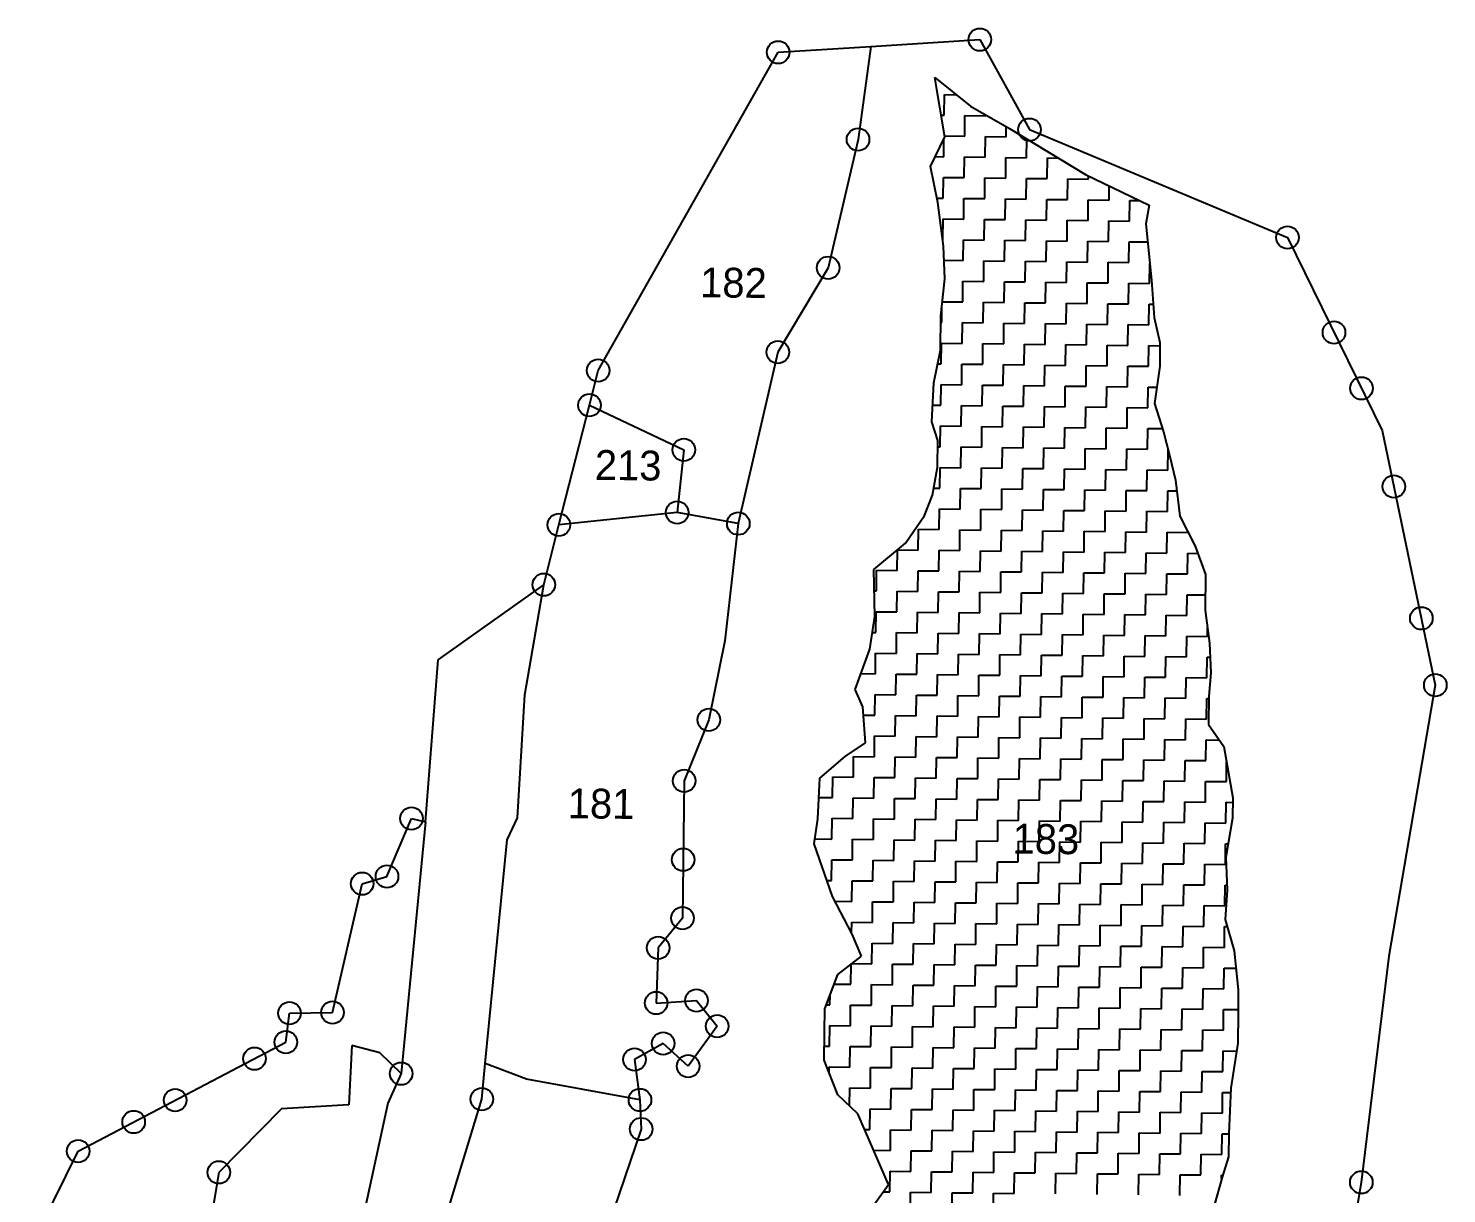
# Model space of a CAD drawing. Header units: metres. Extents: x 288131 to 289837, y 2081162 to 2084367.
# Drawn here: x 288830.1 to 289263.8, y 2084010.8 to 2084367.3 of the extents above; entities that cross this region are included whole.
import ezdxf
from ezdxf.enums import TextEntityAlignment as Align

# ---------------------------------------------------------------- set-up
doc = ezdxf.new("R2010")
doc.units = ezdxf.units.M
doc.header["$LTSCALE"] = 10
doc.header["$MEASUREMENT"] = 0
for name, color, linetype in [('OFF', 1, 'Continuous'), ('POLY_HATCH', 12, 'Continuous'), ('POLY_PARCEL', 6, 'Continuous'), ('POLY_WATER', 4, 'Continuous'), ('TEXT_PARCEL', 7, 'Continuous'), ('V_BOUND_LINE', 7, 'Continuous')]:
    doc.layers.add(name, color=color, linetype=linetype)
doc.styles.add('TEXT_MAP', font='')
doc.styles.get('TEXT_MAP').set_extended_font_data('Kruti Dev 050')

msp = doc.modelspace()

# ---------------------------------------------------------------- linework, layer by layer
for centre in [(289121.11, 2084363.81), (289059.42, 2084359.93), (289136.27, 2084336.28), (289083.84, 2084333.23), (289215.13, 2084303.27), (289074.68, 2084294.04), (289229.38, 2084274.24), (289059.28, 2084268.18), (289004.38, 2084262.59), (289237.76, 2084257.16), (289001.69, 2084252.02), (289030.57, 2084238.36), (289247.68, 2084227.09), (289028.51, 2084219.19), (288992.38, 2084215.38), (289047.22, 2084215.77), (288987.73, 2084197.09), (289256.09, 2084186.81), (289260.36, 2084166.36), (289038.21, 2084155.76), (289030.67, 2084137.11), (288947.27, 2084125.55), (289030.38, 2084112.97), (288939.8, 2084107.84), (288932.19, 2084105.63), (289030.17, 2084095.08), (289022.74, 2084086.03), (289022.08, 2084069.13), (289034.44, 2084069.89), (288909.96, 2084066.03), (288923.15, 2084066.2), (289040.75, 2084062.05), (288908.86, 2084057.15), (289024.22, 2084056.76), (288899.26, 2084052.11), (289015.47, 2084051.84), (289031.91, 2084049.81), (288944.12, 2084047.53), (288875.04, 2084039.4), (288968.8, 2084039.75), (289017.15, 2084039.48), (288862.35, 2084032.75), (289017.5, 2084030.58), (288845.35, 2084023.83), (288888.39, 2084017.33), (289237.73, 2084014.28)]:
    msp.add_circle(centre, 3.45)
at = {"layer": 'OFF'}
msp.add_line((288955.47, 2084174.08), (288987.73, 2084197.09), dxfattribs=at)
at = {"layer": 'POLY_HATCH'}
for p, q in [((289107.34, 2084352.22), (289118.23, 2084343.49)), ((289110.37, 2084334.08), (289107.34, 2084352.22)), ((289118.23, 2084343.49), (289130.1, 2084336.66)), ((289130.1, 2084336.66), (289153.35, 2084322.52)), ((289105.96, 2084325.05), (289110.37, 2084334.08)), ((289108.22, 2084314.04), (289105.96, 2084325.05)), ((289153.35, 2084322.52), (289172.84, 2084313.21)), ((289109.97, 2084300.64), (289108.22, 2084314.04)), ((289172.84, 2084313.21), (289171.82, 2084307.49)), ((289171.82, 2084307.49), (289173.52, 2084290.27)), ((289110.33, 2084290.6), (289109.97, 2084300.64)), ((289109.2, 2084279.37), (289110.33, 2084290.6)), ((289173.52, 2084290.27), (289174.34, 2084278.79)), ((289109.08, 2084268.86), (289109.2, 2084279.37)), ((289174.34, 2084278.79), (289176.16, 2084271.12)), ((289176.16, 2084271.12), (289176.08, 2084263.96)), ((289107.04, 2084258.85), (289109.08, 2084268.86)), ((289176.08, 2084263.96), (289174.51, 2084252.51)), ((289106.42, 2084246.91), (289107.04, 2084258.85)), ((289174.51, 2084252.51), (289177.27, 2084243.88)), ((289108.26, 2084241.15), (289106.42, 2084246.91)), ((289108.17, 2084233.03), (289108.26, 2084241.15)), ((289177.27, 2084243.88), (289179.1, 2084236.69)), ((289179.1, 2084236.69), (289180.92, 2084229.02)), ((289106.63, 2084224.45), (289108.17, 2084233.03)), ((289180.92, 2084229.02), (289182.22, 2084218.02)), ((289104.17, 2084218.27), (289106.63, 2084224.45)), ((289098.33, 2084209.74), (289104.17, 2084218.27)), ((289182.22, 2084218.02), (289186.89, 2084208.88)), ((289088.67, 2084201.73), (289098.33, 2084209.74)), ((289186.89, 2084208.88), (289190.13, 2084200.24)), ((289088.97, 2084187.39), (289088.67, 2084201.73)), ((289190.13, 2084200.24), (289190, 2084189.26)), ((289190, 2084189.26), (289191.31, 2084179.21)), ((289087.42, 2084177.38), (289088.97, 2084187.39)), ((289191.31, 2084179.21), (289191.68, 2084170.12)), ((289082.97, 2084165.01), (289087.42, 2084177.38)), ((289191.68, 2084170.12), (289191.12, 2084162.96)), ((289085.3, 2084159.73), (289082.97, 2084165.01)), ((289191.12, 2084162.96), (289191.02, 2084154.37)), ((289086.12, 2084148.73), (289085.3, 2084159.73)), ((289191.02, 2084154.37), (289195.72, 2084147.62)), ((289079.85, 2084144.5), (289086.12, 2084148.73)), ((289072.13, 2084137.91), (289079.85, 2084144.5)), ((289195.72, 2084147.62), (289198.44, 2084131.92)), ((289071.5, 2084125.49), (289072.13, 2084137.91)), ((289198.44, 2084131.92), (289198.36, 2084125.71)), ((289070.45, 2084117.86), (289071.5, 2084125.49)), ((289198.36, 2084125.71), (289196.31, 2084113.79)), ((289075.99, 2084101.75), (289070.45, 2084117.86)), ((289196.31, 2084113.79), (289196.66, 2084103.75)), ((289082.07, 2084090.21), (289075.99, 2084101.75)), ((289196.66, 2084103.75), (289196.08, 2084094.68)), ((289196.08, 2084094.68), (289198.83, 2084085.09)), ((289084.85, 2084083.49), (289082.07, 2084090.21)), ((289198.83, 2084085.09), (289200.12, 2084073.13)), ((289077.62, 2084077.85), (289084.85, 2084083.49)), ((289073.66, 2084067.38), (289077.62, 2084077.85)), ((289200.12, 2084073.13), (289200.04, 2084065.97)), ((289073.58, 2084060.22), (289073.66, 2084067.38)), ((289200.04, 2084065.97), (289199.93, 2084056.89)), ((289073.48, 2084051.62), (289073.58, 2084060.22)), ((289199.93, 2084056.89), (289197.85, 2084043.06)), ((289077.65, 2084041.05), (289073.48, 2084051.62)), ((289083.8, 2084035.25), (289077.65, 2084041.05)), ((289197.85, 2084043.06), (289197.2, 2084029.21)), ((289093.1, 2084013.64), (289083.8, 2084035.25)), ((289197.2, 2084029.21), (289197.12, 2084022.05)), ((289197.12, 2084022.05), (289195.13, 2084015.86)), ((289195.13, 2084015.86), (289192.13, 2084004.91)), ((289088.72, 2084007.48), (289093.1, 2084013.64))]:
    msp.add_line(p, q, dxfattribs=at)
at = {"layer": 'POLY_HATCH', "linetype": 'Continuous'}
for p, q in [((289110.2, 2084340.67), (289110.27, 2084347.01)), ((289110.27, 2084347.01), (289113.89, 2084346.97)), ((289109.27, 2084340.69), (289110.2, 2084340.67)), ((289116.46, 2084334.26), (289116.53, 2084340.6)), ((289116.53, 2084340.6), (289122.87, 2084340.52)), ((289122.87, 2084340.52), (289122.87, 2084340.82)), ((289129.13, 2084334.11), (289129.17, 2084337.19)), ((289110.04, 2084328), (289110.11, 2084333.54)), ((289110.33, 2084334.34), (289116.46, 2084334.26)), ((289122.72, 2084327.85), (289122.79, 2084334.19)), ((289122.79, 2084334.19), (289129.13, 2084334.11)), ((289135.39, 2084327.7), (289135.46, 2084333.4)), ((289107.42, 2084328.03), (289110.04, 2084328)), ((289116.3, 2084321.59), (289116.38, 2084327.93)), ((289116.38, 2084327.93), (289122.72, 2084327.85)), ((289128.98, 2084321.44), (289129.05, 2084327.77)), ((289129.05, 2084327.77), (289135.39, 2084327.7)), ((289141.65, 2084321.29), (289141.72, 2084327.62)), ((289141.72, 2084327.62), (289145.03, 2084327.58)), ((289109.89, 2084315.33), (289109.97, 2084321.67)), ((289109.97, 2084321.67), (289116.3, 2084321.59)), ((289122.56, 2084315.18), (289122.64, 2084321.51)), ((289122.64, 2084321.51), (289128.98, 2084321.44)), ((289135.24, 2084315.03), (289135.31, 2084321.36)), ((289135.31, 2084321.36), (289141.65, 2084321.29)), ((289147.91, 2084314.87), (289147.98, 2084321.21)), ((289147.98, 2084321.21), (289154.32, 2084321.13)), ((289154.32, 2084321.13), (289154.33, 2084322.06)), ((289160.58, 2084314.72), (289160.63, 2084319.04)), ((289107.95, 2084315.35), (289109.89, 2084315.33)), ((289116.15, 2084308.92), (289116.23, 2084315.25)), ((289116.23, 2084315.25), (289122.56, 2084315.18)), ((289128.82, 2084308.77), (289128.9, 2084315.1)), ((289128.9, 2084315.1), (289135.24, 2084315.03)), ((289141.5, 2084308.61), (289141.57, 2084314.95)), ((289141.57, 2084314.95), (289147.91, 2084314.87)), ((289154.17, 2084308.46), (289154.24, 2084314.8)), ((289154.24, 2084314.8), (289160.58, 2084314.72)), ((289166.84, 2084308.31), (289166.92, 2084314.64)), ((289166.92, 2084314.64), (289169.92, 2084314.61)), ((289109.74, 2084302.66), (289109.82, 2084308.99)), ((289109.82, 2084308.99), (289116.15, 2084308.92)), ((289122.41, 2084302.5), (289122.49, 2084308.84)), ((289122.49, 2084308.84), (289128.82, 2084308.77)), ((289135.08, 2084302.35), (289135.16, 2084308.69)), ((289135.16, 2084308.69), (289141.5, 2084308.61)), ((289147.76, 2084302.2), (289147.83, 2084308.54)), ((289147.83, 2084308.54), (289154.17, 2084308.46)), ((289160.43, 2084302.05), (289160.51, 2084308.38)), ((289160.51, 2084308.38), (289166.84, 2084308.31)), ((289109.71, 2084302.66), (289109.74, 2084302.66)), ((289116, 2084296.24), (289116.08, 2084302.58)), ((289116.08, 2084302.58), (289122.41, 2084302.5)), ((289128.67, 2084296.09), (289128.75, 2084302.43)), ((289128.75, 2084302.43), (289135.08, 2084302.35)), ((289141.34, 2084295.94), (289141.42, 2084302.28)), ((289141.42, 2084302.28), (289147.76, 2084302.2)), ((289154.02, 2084295.79), (289154.09, 2084302.12)), ((289154.09, 2084302.12), (289160.43, 2084302.05)), ((289166.69, 2084295.64), (289166.77, 2084301.97)), ((289166.77, 2084301.97), (289172.37, 2084301.91)), ((289110.13, 2084296.32), (289116, 2084296.24)), ((289122.26, 2084289.83), (289122.34, 2084296.17)), ((289122.34, 2084296.17), (289128.67, 2084296.09)), ((289134.93, 2084289.68), (289135.01, 2084296.02)), ((289135.01, 2084296.02), (289141.34, 2084295.94)), ((289147.6, 2084289.53), (289147.68, 2084295.86)), ((289147.68, 2084295.86), (289154.02, 2084295.79)), ((289160.28, 2084289.38), (289160.35, 2084295.71)), ((289160.35, 2084295.71), (289166.69, 2084295.64)), ((289172.95, 2084289.22), (289173.02, 2084295.34)), ((289115.85, 2084283.57), (289115.92, 2084289.91)), ((289115.92, 2084289.91), (289122.26, 2084289.83)), ((289128.52, 2084283.42), (289128.6, 2084289.76)), ((289128.6, 2084289.76), (289134.93, 2084289.68)), ((289141.19, 2084283.27), (289141.27, 2084289.6)), ((289141.27, 2084289.6), (289147.6, 2084289.53)), ((289153.86, 2084283.12), (289153.94, 2084289.45)), ((289153.94, 2084289.45), (289160.28, 2084289.38)), ((289166.54, 2084282.96), (289166.61, 2084289.3)), ((289166.61, 2084289.3), (289172.95, 2084289.22)), ((289109.63, 2084283.65), (289115.85, 2084283.57)), ((289122.11, 2084277.16), (289122.18, 2084283.5)), ((289122.18, 2084283.5), (289128.52, 2084283.42)), ((289134.78, 2084277.01), (289134.86, 2084283.34)), ((289134.86, 2084283.34), (289141.19, 2084283.27)), ((289147.45, 2084276.86), (289147.53, 2084283.19)), ((289147.53, 2084283.19), (289153.86, 2084283.12)), ((289109.44, 2084277.31), (289109.5, 2084282.29)), ((289160.12, 2084276.7), (289160.2, 2084283.04)), ((289160.2, 2084283.04), (289166.54, 2084282.96)), ((289172.8, 2084276.55), (289172.87, 2084282.89)), ((289172.87, 2084282.89), (289174.05, 2084282.87)), ((289109.18, 2084277.32), (289109.44, 2084277.31)), ((289115.7, 2084270.9), (289115.77, 2084277.24)), ((289115.77, 2084277.24), (289122.11, 2084277.16)), ((289128.37, 2084270.75), (289128.44, 2084277.08)), ((289128.44, 2084277.08), (289134.78, 2084277.01)), ((289141.04, 2084270.6), (289141.12, 2084276.93)), ((289141.12, 2084276.93), (289147.45, 2084276.86)), ((289153.71, 2084270.44), (289153.79, 2084276.78)), ((289153.79, 2084276.78), (289160.12, 2084276.7)), ((289166.38, 2084270.29), (289166.46, 2084276.63)), ((289166.46, 2084276.63), (289172.8, 2084276.55)), ((289109.28, 2084264.64), (289109.36, 2084270.98)), ((289109.36, 2084270.98), (289115.7, 2084270.9)), ((289121.96, 2084264.49), (289122.03, 2084270.82)), ((289122.03, 2084270.82), (289128.37, 2084270.75)), ((289134.63, 2084264.34), (289134.7, 2084270.67)), ((289134.7, 2084270.67), (289141.04, 2084270.6)), ((289147.3, 2084264.18), (289147.38, 2084270.52)), ((289147.38, 2084270.52), (289153.71, 2084270.44)), ((289159.97, 2084264.03), (289160.05, 2084270.37)), ((289160.05, 2084270.37), (289166.38, 2084270.29)), ((289172.64, 2084263.88), (289172.72, 2084270.22)), ((289172.72, 2084270.22), (289176.15, 2084270.17)), ((289108.22, 2084264.65), (289109.28, 2084264.64)), ((289115.54, 2084258.23), (289115.62, 2084264.56)), ((289115.62, 2084264.56), (289121.96, 2084264.49)), ((289128.22, 2084258.08), (289128.29, 2084264.41)), ((289128.29, 2084264.41), (289134.63, 2084264.34)), ((289140.89, 2084257.92), (289140.96, 2084264.26)), ((289140.96, 2084264.26), (289147.3, 2084264.18)), ((289153.56, 2084257.77), (289153.64, 2084264.11)), ((289153.64, 2084264.11), (289159.97, 2084264.03)), ((289166.23, 2084257.62), (289166.31, 2084263.96)), ((289166.31, 2084263.96), (289172.64, 2084263.88)), ((289109.13, 2084251.97), (289109.21, 2084258.3)), ((289109.21, 2084258.3), (289115.54, 2084258.23)), ((289121.8, 2084251.82), (289121.88, 2084258.15)), ((289121.88, 2084258.15), (289128.22, 2084258.08)), ((289134.48, 2084251.66), (289134.55, 2084258)), ((289134.55, 2084258), (289140.89, 2084257.92)), ((289147.15, 2084251.51), (289147.22, 2084257.85)), ((289147.22, 2084257.85), (289153.56, 2084257.77)), ((289159.82, 2084251.36), (289159.9, 2084257.7)), ((289159.9, 2084257.7), (289166.23, 2084257.62)), ((289172.49, 2084251.21), (289172.57, 2084257.54)), ((289172.57, 2084257.54), (289175.19, 2084257.51)), ((289106.69, 2084252), (289109.13, 2084251.97)), ((289115.39, 2084245.56), (289115.47, 2084251.89)), ((289115.47, 2084251.89), (289121.8, 2084251.82)), ((289128.06, 2084245.4), (289128.14, 2084251.74)), ((289128.14, 2084251.74), (289134.48, 2084251.66)), ((289140.74, 2084245.25), (289140.81, 2084251.59)), ((289140.81, 2084251.59), (289147.15, 2084251.51)), ((289153.41, 2084245.1), (289153.48, 2084251.44)), ((289153.48, 2084251.44), (289159.82, 2084251.36)), ((289166.08, 2084244.95), (289166.16, 2084251.28)), ((289166.16, 2084251.28), (289172.49, 2084251.21)), ((289108.98, 2084239.3), (289109.06, 2084245.63)), ((289109.06, 2084245.63), (289115.39, 2084245.56)), ((289121.65, 2084239.14), (289121.73, 2084245.48)), ((289121.73, 2084245.48), (289128.06, 2084245.4)), ((289134.32, 2084238.99), (289134.4, 2084245.33)), ((289134.4, 2084245.33), (289140.74, 2084245.25)), ((289147, 2084238.84), (289147.07, 2084245.18)), ((289147.07, 2084245.18), (289153.41, 2084245.1)), ((289159.67, 2084238.69), (289159.74, 2084245.02)), ((289159.74, 2084245.02), (289166.08, 2084244.95)), ((289172.34, 2084238.54), (289172.42, 2084244.87)), ((289172.42, 2084244.87), (289176.97, 2084244.82)), ((289108.24, 2084239.3), (289108.98, 2084239.3)), ((289115.24, 2084232.88), (289115.32, 2084239.22)), ((289115.32, 2084239.22), (289121.65, 2084239.14)), ((289127.91, 2084232.73), (289127.99, 2084239.07)), ((289127.99, 2084239.07), (289134.32, 2084238.99)), ((289140.58, 2084232.58), (289140.66, 2084238.92)), ((289140.66, 2084238.92), (289147, 2084238.84)), ((289153.26, 2084232.43), (289153.33, 2084238.76)), ((289153.33, 2084238.76), (289159.67, 2084238.69)), ((289165.93, 2084232.27), (289166, 2084238.61)), ((289166, 2084238.61), (289172.34, 2084238.54)), ((289178.6, 2084232.12), (289178.68, 2084238.35)), ((289108.83, 2084226.62), (289108.9, 2084232.96)), ((289108.9, 2084232.96), (289115.24, 2084232.88)), ((289121.5, 2084226.47), (289121.58, 2084232.81)), ((289121.58, 2084232.81), (289127.91, 2084232.73)), ((289134.17, 2084226.32), (289134.25, 2084232.66)), ((289134.25, 2084232.66), (289140.58, 2084232.58)), ((289146.84, 2084226.17), (289146.92, 2084232.5)), ((289146.92, 2084232.5), (289153.26, 2084232.43)), ((289159.52, 2084226.01), (289159.59, 2084232.35)), ((289159.59, 2084232.35), (289165.93, 2084232.27)), ((289172.19, 2084225.86), (289172.26, 2084232.2)), ((289172.26, 2084232.2), (289178.6, 2084232.12)), ((289107.02, 2084226.64), (289108.83, 2084226.62)), ((289115.09, 2084220.21), (289115.16, 2084226.55)), ((289115.16, 2084226.55), (289121.5, 2084226.47)), ((289127.76, 2084220.06), (289127.84, 2084226.4)), ((289127.84, 2084226.4), (289134.17, 2084226.32)), ((289140.43, 2084219.91), (289140.51, 2084226.24)), ((289140.51, 2084226.24), (289146.84, 2084226.17)), ((289153.1, 2084219.75), (289153.18, 2084226.09)), ((289153.18, 2084226.09), (289159.52, 2084226.01)), ((289165.78, 2084219.6), (289165.85, 2084225.94)), ((289165.85, 2084225.94), (289172.19, 2084225.86)), ((289178.45, 2084219.45), (289178.52, 2084225.79)), ((289178.52, 2084225.79), (289181.3, 2084225.75)), ((289108.68, 2084213.95), (289108.75, 2084220.29)), ((289108.75, 2084220.29), (289115.09, 2084220.21)), ((289121.35, 2084213.8), (289121.42, 2084220.14)), ((289121.42, 2084220.14), (289127.76, 2084220.06)), ((289134.02, 2084213.65), (289134.1, 2084219.98)), ((289134.1, 2084219.98), (289140.43, 2084219.91)), ((289146.69, 2084213.49), (289146.77, 2084219.83)), ((289146.77, 2084219.83), (289153.1, 2084219.75)), ((289159.36, 2084213.34), (289159.44, 2084219.68)), ((289159.44, 2084219.68), (289165.78, 2084219.6)), ((289172.04, 2084213.19), (289172.11, 2084219.53)), ((289172.11, 2084219.53), (289178.45, 2084219.45)), ((289102.26, 2084207.69), (289102.34, 2084214.03)), ((289102.34, 2084214.03), (289108.68, 2084213.95)), ((289114.94, 2084207.54), (289115.01, 2084213.87)), ((289115.01, 2084213.87), (289121.35, 2084213.8)), ((289127.61, 2084207.39), (289127.68, 2084213.72)), ((289127.68, 2084213.72), (289134.02, 2084213.65)), ((289140.28, 2084207.23), (289140.36, 2084213.57)), ((289140.36, 2084213.57), (289146.69, 2084213.49)), ((289152.95, 2084207.08), (289153.03, 2084213.42)), ((289153.03, 2084213.42), (289159.36, 2084213.34)), ((289165.62, 2084206.93), (289165.7, 2084213.27)), ((289165.7, 2084213.27), (289172.04, 2084213.19)), ((289178.3, 2084206.78), (289178.37, 2084213.11)), ((289178.37, 2084213.11), (289184.71, 2084213.04)), ((289184.71, 2084213.04), (289184.71, 2084213.15)), ((289095.85, 2084201.43), (289095.93, 2084207.75)), ((289095.95, 2084207.77), (289102.26, 2084207.69)), ((289108.52, 2084201.28), (289108.6, 2084207.61)), ((289108.6, 2084207.61), (289114.94, 2084207.54)), ((289121.2, 2084201.13), (289121.27, 2084207.46)), ((289121.27, 2084207.46), (289127.61, 2084207.39)), ((289133.87, 2084200.97), (289133.94, 2084207.31)), ((289133.94, 2084207.31), (289140.28, 2084207.23)), ((289146.54, 2084200.82), (289146.62, 2084207.16)), ((289146.62, 2084207.16), (289152.95, 2084207.08)), ((289159.21, 2084200.67), (289159.29, 2084207.01)), ((289159.29, 2084207.01), (289165.62, 2084206.93)), ((289171.88, 2084200.52), (289171.96, 2084206.85)), ((289171.96, 2084206.85), (289178.3, 2084206.78)), ((289184.56, 2084200.37), (289184.63, 2084206.7)), ((289184.63, 2084206.7), (289187.72, 2084206.67)), ((289089.44, 2084195.17), (289089.51, 2084201.51)), ((289089.51, 2084201.51), (289095.85, 2084201.43)), ((289102.11, 2084195.02), (289102.19, 2084201.35)), ((289102.19, 2084201.35), (289108.52, 2084201.28)), ((289114.78, 2084194.87), (289114.86, 2084201.2)), ((289114.86, 2084201.2), (289121.2, 2084201.13)), ((289127.46, 2084194.71), (289127.53, 2084201.05)), ((289127.53, 2084201.05), (289133.87, 2084200.97)), ((289140.13, 2084194.56), (289140.2, 2084200.9)), ((289140.2, 2084200.9), (289146.54, 2084200.82)), ((289152.8, 2084194.41), (289152.88, 2084200.75)), ((289152.88, 2084200.75), (289159.21, 2084200.67)), ((289165.47, 2084194.26), (289165.55, 2084200.59)), ((289165.55, 2084200.59), (289171.88, 2084200.52)), ((289178.14, 2084194.11), (289178.22, 2084200.44)), ((289178.22, 2084200.44), (289184.56, 2084200.37)), ((289088.81, 2084195.18), (289089.44, 2084195.17)), ((289095.7, 2084188.76), (289095.77, 2084195.09)), ((289095.77, 2084195.09), (289102.11, 2084195.02)), ((289108.37, 2084188.61), (289108.45, 2084194.94)), ((289108.45, 2084194.94), (289114.78, 2084194.87)), ((289121.04, 2084188.45), (289121.12, 2084194.79)), ((289121.12, 2084194.79), (289127.46, 2084194.71)), ((289133.72, 2084188.3), (289133.79, 2084194.64)), ((289133.79, 2084194.64), (289140.13, 2084194.56)), ((289146.39, 2084188.15), (289146.46, 2084194.49)), ((289146.46, 2084194.49), (289152.8, 2084194.41)), ((289159.06, 2084188), (289159.14, 2084194.33)), ((289159.14, 2084194.33), (289165.47, 2084194.26)), ((289171.73, 2084187.85), (289171.81, 2084194.18)), ((289171.81, 2084194.18), (289178.14, 2084194.11)), ((289184.4, 2084187.69), (289184.48, 2084194.03)), ((289184.48, 2084194.03), (289190.06, 2084193.96)), ((289089.29, 2084182.5), (289089.36, 2084188.83)), ((289089.36, 2084188.83), (289095.7, 2084188.76)), ((289101.96, 2084182.35), (289102.03, 2084188.68)), ((289102.03, 2084188.68), (289108.37, 2084188.61)), ((289114.63, 2084182.19), (289114.71, 2084188.53)), ((289114.71, 2084188.53), (289121.04, 2084188.45)), ((289127.3, 2084182.04), (289127.38, 2084188.38)), ((289127.38, 2084188.38), (289133.72, 2084188.3)), ((289139.98, 2084181.89), (289140.05, 2084188.23)), ((289140.05, 2084188.23), (289146.39, 2084188.15)), ((289152.65, 2084181.74), (289152.72, 2084188.07)), ((289152.72, 2084188.07), (289159.06, 2084188)), ((289165.32, 2084181.59), (289165.4, 2084187.92)), ((289165.4, 2084187.92), (289171.73, 2084187.85)), ((289177.99, 2084181.43), (289178.07, 2084187.77)), ((289178.07, 2084187.77), (289184.4, 2084187.69)), ((289190.66, 2084181.28), (289190.7, 2084183.93)), ((289088.22, 2084182.51), (289089.29, 2084182.5)), ((289095.55, 2084176.09), (289095.62, 2084182.42)), ((289095.62, 2084182.42), (289101.96, 2084182.35)), ((289108.22, 2084175.93), (289108.29, 2084182.27)), ((289108.29, 2084182.27), (289114.63, 2084182.19)), ((289120.89, 2084175.78), (289120.97, 2084182.12)), ((289120.97, 2084182.12), (289127.3, 2084182.04)), ((289133.56, 2084175.63), (289133.64, 2084181.97)), ((289133.64, 2084181.97), (289139.98, 2084181.89)), ((289146.24, 2084175.48), (289146.31, 2084181.81)), ((289146.31, 2084181.81), (289152.65, 2084181.74)), ((289158.91, 2084175.33), (289158.98, 2084181.66)), ((289158.98, 2084181.66), (289165.32, 2084181.59)), ((289171.58, 2084175.17), (289171.66, 2084181.51)), ((289171.66, 2084181.51), (289177.99, 2084181.43)), ((289184.25, 2084175.02), (289184.33, 2084181.36)), ((289184.33, 2084181.36), (289190.66, 2084181.28)), ((289089.13, 2084169.83), (289089.21, 2084176.16)), ((289089.21, 2084176.16), (289095.55, 2084176.09)), ((289101.81, 2084169.67), (289101.88, 2084176.01)), ((289101.88, 2084176.01), (289108.22, 2084175.93)), ((289114.48, 2084169.52), (289114.55, 2084175.86)), ((289114.55, 2084175.86), (289120.89, 2084175.78)), ((289127.15, 2084169.37), (289127.23, 2084175.71)), ((289127.23, 2084175.71), (289133.56, 2084175.63)), ((289139.82, 2084169.22), (289139.9, 2084175.55)), ((289139.9, 2084175.55), (289146.24, 2084175.48)), ((289152.5, 2084169.07), (289152.57, 2084175.4)), ((289152.57, 2084175.4), (289158.91, 2084175.33)), ((289165.17, 2084168.91), (289165.24, 2084175.25)), ((289165.24, 2084175.25), (289171.58, 2084175.17)), ((289177.84, 2084168.76), (289177.92, 2084175.1)), ((289177.92, 2084175.1), (289184.25, 2084175.02)), ((289190.51, 2084168.61), (289190.59, 2084174.95)), ((289190.59, 2084174.95), (289191.49, 2084174.93)), ((289084.72, 2084169.88), (289089.13, 2084169.83)), ((289095.39, 2084163.41), (289095.47, 2084169.75)), ((289095.47, 2084169.75), (289101.81, 2084169.67)), ((289108.07, 2084163.26), (289108.14, 2084169.6)), ((289108.14, 2084169.6), (289114.48, 2084169.52)), ((289120.74, 2084163.11), (289120.81, 2084169.45)), ((289120.81, 2084169.45), (289127.15, 2084169.37)), ((289133.41, 2084162.96), (289133.49, 2084169.29)), ((289133.49, 2084169.29), (289139.82, 2084169.22)), ((289146.08, 2084162.81), (289146.16, 2084169.14)), ((289146.16, 2084169.14), (289152.5, 2084169.07)), ((289158.76, 2084162.65), (289158.83, 2084168.99)), ((289158.83, 2084168.99), (289165.17, 2084168.91)), ((289171.43, 2084162.5), (289171.5, 2084168.84)), ((289171.5, 2084168.84), (289177.84, 2084168.76)), ((289184.1, 2084162.35), (289184.18, 2084168.69)), ((289184.18, 2084168.69), (289190.51, 2084168.61)), ((289088.98, 2084157.15), (289089.06, 2084163.49)), ((289089.06, 2084163.49), (289095.39, 2084163.41)), ((289101.65, 2084157), (289101.73, 2084163.34)), ((289101.73, 2084163.34), (289108.07, 2084163.26)), ((289114.33, 2084156.85), (289114.4, 2084163.19)), ((289114.4, 2084163.19), (289120.74, 2084163.11)), ((289127, 2084156.7), (289127.08, 2084163.03)), ((289127.08, 2084163.03), (289133.41, 2084162.96)), ((289139.67, 2084156.55), (289139.75, 2084162.88)), ((289139.75, 2084162.88), (289146.08, 2084162.81)), ((289152.34, 2084156.39), (289152.42, 2084162.73)), ((289152.42, 2084162.73), (289158.76, 2084162.65)), ((289165.02, 2084156.24), (289165.09, 2084162.58)), ((289165.09, 2084162.58), (289171.43, 2084162.5)), ((289177.69, 2084156.09), (289177.76, 2084162.43)), ((289177.76, 2084162.43), (289184.1, 2084162.35)), ((289190.36, 2084155.94), (289190.44, 2084162.27)), ((289190.44, 2084162.27), (289191.11, 2084162.27)), ((289085.49, 2084157.2), (289088.98, 2084157.15)), ((289095.24, 2084150.74), (289095.32, 2084157.08)), ((289095.32, 2084157.08), (289101.65, 2084157)), ((289107.91, 2084150.59), (289107.99, 2084156.93)), ((289107.99, 2084156.93), (289114.33, 2084156.85)), ((289120.59, 2084150.44), (289120.66, 2084156.77)), ((289120.66, 2084156.77), (289127, 2084156.7)), ((289133.26, 2084150.29), (289133.34, 2084156.62)), ((289133.34, 2084156.62), (289139.67, 2084156.55)), ((289145.93, 2084150.13), (289146.01, 2084156.47)), ((289146.01, 2084156.47), (289152.34, 2084156.39)), ((289158.6, 2084149.98), (289158.68, 2084156.32)), ((289158.68, 2084156.32), (289165.02, 2084156.24)), ((289171.28, 2084149.83), (289171.35, 2084156.17)), ((289171.35, 2084156.17), (289177.69, 2084156.09)), ((289183.95, 2084149.68), (289184.02, 2084156.01)), ((289184.02, 2084156.01), (289190.36, 2084155.94)), ((289088.83, 2084144.48), (289088.91, 2084150.82)), ((289088.91, 2084150.82), (289095.24, 2084150.74)), ((289101.5, 2084144.33), (289101.58, 2084150.67)), ((289101.58, 2084150.67), (289107.91, 2084150.59)), ((289114.17, 2084144.18), (289114.25, 2084150.51)), ((289114.25, 2084150.51), (289120.59, 2084150.44)), ((289126.85, 2084144.03), (289126.92, 2084150.36)), ((289126.92, 2084150.36), (289133.26, 2084150.29)), ((289139.52, 2084143.87), (289139.6, 2084150.21)), ((289139.6, 2084150.21), (289145.93, 2084150.13)), ((289152.19, 2084143.72), (289152.27, 2084150.06)), ((289152.27, 2084150.06), (289158.6, 2084149.98)), ((289164.86, 2084143.57), (289164.94, 2084149.91)), ((289164.94, 2084149.91), (289171.28, 2084149.83)), ((289177.54, 2084143.42), (289177.61, 2084149.75)), ((289177.61, 2084149.75), (289183.95, 2084149.68)), ((289190.21, 2084143.26), (289190.28, 2084149.6)), ((289190.28, 2084149.6), (289194.37, 2084149.55)), ((289082.42, 2084138.22), (289082.49, 2084144.56)), ((289082.49, 2084144.56), (289088.83, 2084144.48)), ((289095.09, 2084138.07), (289095.17, 2084144.41)), ((289095.17, 2084144.41), (289101.5, 2084144.33)), ((289107.76, 2084137.92), (289107.84, 2084144.25)), ((289107.84, 2084144.25), (289114.17, 2084144.18)), ((289120.43, 2084137.77), (289120.51, 2084144.1)), ((289120.51, 2084144.1), (289126.85, 2084144.03)), ((289133.11, 2084137.61), (289133.18, 2084143.95)), ((289133.18, 2084143.95), (289139.52, 2084143.87)), ((289145.78, 2084137.46), (289145.86, 2084143.8)), ((289145.86, 2084143.8), (289152.19, 2084143.72)), ((289158.45, 2084137.31), (289158.53, 2084143.64)), ((289158.53, 2084143.64), (289164.86, 2084143.57)), ((289171.12, 2084137.16), (289171.2, 2084143.49)), ((289171.2, 2084143.49), (289177.54, 2084143.42)), ((289183.8, 2084137), (289183.87, 2084143.34)), ((289183.87, 2084143.34), (289190.21, 2084143.26)), ((289196.47, 2084136.85), (289196.54, 2084142.86)), ((289076.01, 2084131.96), (289076.08, 2084138.3)), ((289076.08, 2084138.3), (289082.42, 2084138.22)), ((289088.68, 2084131.81), (289088.75, 2084138.15)), ((289088.75, 2084138.15), (289095.09, 2084138.07)), ((289101.35, 2084131.66), (289101.43, 2084137.99)), ((289101.43, 2084137.99), (289107.76, 2084137.92)), ((289114.02, 2084131.51), (289114.1, 2084137.84)), ((289114.1, 2084137.84), (289120.43, 2084137.77)), ((289126.69, 2084131.35), (289126.77, 2084137.69)), ((289126.77, 2084137.69), (289133.11, 2084137.61)), ((289139.37, 2084131.2), (289139.44, 2084137.54)), ((289139.44, 2084137.54), (289145.78, 2084137.46)), ((289152.04, 2084131.05), (289152.12, 2084137.38)), ((289152.12, 2084137.38), (289158.45, 2084137.31)), ((289164.71, 2084130.9), (289164.79, 2084137.23)), ((289164.79, 2084137.23), (289171.12, 2084137.16)), ((289177.38, 2084130.74), (289177.46, 2084137.08)), ((289177.46, 2084137.08), (289183.8, 2084137)), ((289190.06, 2084130.59), (289190.13, 2084136.93)), ((289190.13, 2084136.93), (289196.47, 2084136.85)), ((289071.83, 2084132.01), (289076.01, 2084131.96)), ((289082.27, 2084125.55), (289082.34, 2084131.89)), ((289082.34, 2084131.89), (289088.68, 2084131.81)), ((289094.94, 2084125.4), (289095.01, 2084131.73)), ((289095.01, 2084131.73), (289101.35, 2084131.66)), ((289107.61, 2084125.24), (289107.69, 2084131.58)), ((289107.69, 2084131.58), (289114.02, 2084131.51)), ((289120.28, 2084125.09), (289120.36, 2084131.43)), ((289120.36, 2084131.43), (289126.69, 2084131.35)), ((289132.95, 2084124.94), (289133.03, 2084131.28)), ((289133.03, 2084131.28), (289139.37, 2084131.2)), ((289145.63, 2084124.79), (289145.7, 2084131.12)), ((289145.7, 2084131.12), (289152.04, 2084131.05)), ((289158.3, 2084124.64), (289158.38, 2084130.97)), ((289158.38, 2084130.97), (289164.71, 2084130.9)), ((289170.97, 2084124.48), (289171.05, 2084130.82)), ((289171.05, 2084130.82), (289177.38, 2084130.74)), ((289183.64, 2084124.33), (289183.72, 2084130.67)), ((289183.72, 2084130.67), (289190.06, 2084130.59)), ((289196.32, 2084124.18), (289196.39, 2084130.52)), ((289196.39, 2084130.52), (289198.42, 2084130.49)), ((289075.85, 2084119.29), (289075.93, 2084125.63)), ((289075.93, 2084125.63), (289082.27, 2084125.55)), ((289088.53, 2084119.14), (289088.6, 2084125.47)), ((289088.6, 2084125.47), (289094.94, 2084125.4)), ((289101.2, 2084118.98), (289101.27, 2084125.32)), ((289101.27, 2084125.32), (289107.61, 2084125.24)), ((289113.87, 2084118.83), (289113.95, 2084125.17)), ((289113.95, 2084125.17), (289120.28, 2084125.09)), ((289126.54, 2084118.68), (289126.62, 2084125.02)), ((289126.62, 2084125.02), (289132.95, 2084124.94)), ((289139.21, 2084118.53), (289139.29, 2084124.86)), ((289139.29, 2084124.86), (289145.63, 2084124.79)), ((289151.89, 2084118.38), (289151.96, 2084124.71)), ((289151.96, 2084124.71), (289158.3, 2084124.64)), ((289164.56, 2084118.22), (289164.64, 2084124.56)), ((289164.64, 2084124.56), (289170.97, 2084124.48)), ((289177.23, 2084118.07), (289177.31, 2084124.41)), ((289177.31, 2084124.41), (289183.64, 2084124.33)), ((289189.9, 2084117.92), (289189.98, 2084124.26)), ((289189.98, 2084124.26), (289196.32, 2084124.18)), ((289070.66, 2084119.35), (289075.85, 2084119.29)), ((289082.11, 2084112.88), (289082.19, 2084119.21)), ((289082.19, 2084119.21), (289088.53, 2084119.14)), ((289094.79, 2084112.72), (289094.86, 2084119.06)), ((289094.86, 2084119.06), (289101.2, 2084118.98)), ((289107.46, 2084112.57), (289107.53, 2084118.91)), ((289107.53, 2084118.91), (289113.87, 2084118.83)), ((289120.13, 2084112.42), (289120.21, 2084118.76)), ((289120.21, 2084118.76), (289126.54, 2084118.68)), ((289132.8, 2084112.27), (289132.88, 2084118.6)), ((289132.88, 2084118.6), (289139.21, 2084118.53)), ((289145.48, 2084112.12), (289145.55, 2084118.45)), ((289145.55, 2084118.45), (289151.89, 2084118.38)), ((289158.15, 2084111.96), (289158.22, 2084118.3)), ((289158.22, 2084118.3), (289164.56, 2084118.22)), ((289170.82, 2084111.81), (289170.9, 2084118.15)), ((289170.9, 2084118.15), (289177.23, 2084118.07)), ((289183.49, 2084111.66), (289183.57, 2084118)), ((289183.57, 2084118), (289189.9, 2084117.92)), ((289196.16, 2084111.51), (289196.24, 2084117.84)), ((289196.24, 2084117.84), (289197, 2084117.83)), ((289075.7, 2084106.62), (289075.78, 2084112.95)), ((289075.78, 2084112.95), (289082.11, 2084112.88)), ((289088.37, 2084106.46), (289088.45, 2084112.8)), ((289088.45, 2084112.8), (289094.79, 2084112.72)), ((289101.05, 2084106.31), (289101.12, 2084112.65)), ((289101.12, 2084112.65), (289107.46, 2084112.57)), ((289113.72, 2084106.16), (289113.79, 2084112.5)), ((289113.79, 2084112.5), (289120.13, 2084112.42)), ((289126.39, 2084106.01), (289126.47, 2084112.34)), ((289126.47, 2084112.34), (289132.8, 2084112.27)), ((289139.06, 2084105.86), (289139.14, 2084112.19)), ((289139.14, 2084112.19), (289145.48, 2084112.12)), ((289151.74, 2084105.7), (289151.81, 2084112.04)), ((289151.81, 2084112.04), (289158.15, 2084111.96)), ((289164.41, 2084105.55), (289164.48, 2084111.89)), ((289164.48, 2084111.89), (289170.82, 2084111.81)), ((289177.08, 2084105.4), (289177.16, 2084111.74)), ((289177.16, 2084111.74), (289183.49, 2084111.66)), ((289189.75, 2084105.25), (289189.83, 2084111.58)), ((289189.83, 2084111.58), (289196.16, 2084111.51)), ((289074.31, 2084106.63), (289075.7, 2084106.62)), ((289081.96, 2084100.2), (289082.04, 2084106.54)), ((289082.04, 2084106.54), (289088.37, 2084106.46)), ((289094.63, 2084100.05), (289094.71, 2084106.39)), ((289094.71, 2084106.39), (289101.05, 2084106.31)), ((289107.31, 2084099.9), (289107.38, 2084106.24)), ((289107.38, 2084106.24), (289113.72, 2084106.16)), ((289119.98, 2084099.75), (289120.05, 2084106.08)), ((289120.05, 2084106.08), (289126.39, 2084106.01)), ((289132.65, 2084099.6), (289132.73, 2084105.93)), ((289132.73, 2084105.93), (289139.06, 2084105.86)), ((289145.32, 2084099.44), (289145.4, 2084105.78)), ((289145.4, 2084105.78), (289151.74, 2084105.7)), ((289158, 2084099.29), (289158.07, 2084105.63)), ((289158.07, 2084105.63), (289164.41, 2084105.55)), ((289170.67, 2084099.14), (289170.74, 2084105.48)), ((289170.74, 2084105.48), (289177.08, 2084105.4)), ((289183.34, 2084098.99), (289183.42, 2084105.32)), ((289183.42, 2084105.32), (289189.75, 2084105.25)), ((289196.01, 2084098.84), (289196.09, 2084105.17)), ((289196.09, 2084105.17), (289196.61, 2084105.17)), ((289076.77, 2084100.27), (289081.96, 2084100.2)), ((289088.22, 2084093.79), (289088.3, 2084100.13)), ((289088.3, 2084100.13), (289094.63, 2084100.05)), ((289100.89, 2084093.64), (289100.97, 2084099.98)), ((289100.97, 2084099.98), (289107.31, 2084099.9)), ((289113.57, 2084093.49), (289113.64, 2084099.82)), ((289113.64, 2084099.82), (289119.98, 2084099.75)), ((289126.24, 2084093.34), (289126.31, 2084099.67)), ((289126.31, 2084099.67), (289132.65, 2084099.6)), ((289138.91, 2084093.18), (289138.99, 2084099.52)), ((289138.99, 2084099.52), (289145.32, 2084099.44)), ((289151.58, 2084093.03), (289151.66, 2084099.37)), ((289151.66, 2084099.37), (289158, 2084099.29)), ((289164.26, 2084092.88), (289164.33, 2084099.22)), ((289164.33, 2084099.22), (289170.67, 2084099.14)), ((289176.93, 2084092.73), (289177, 2084099.06)), ((289177, 2084099.06), (289183.34, 2084098.99)), ((289189.6, 2084092.58), (289189.68, 2084098.91)), ((289189.68, 2084098.91), (289196.01, 2084098.84)), ((289081.85, 2084090.63), (289081.89, 2084093.87)), ((289081.89, 2084093.87), (289088.22, 2084093.79)), ((289094.48, 2084087.38), (289094.56, 2084093.72)), ((289094.56, 2084093.72), (289100.89, 2084093.64)), ((289107.15, 2084087.23), (289107.23, 2084093.56)), ((289107.23, 2084093.56), (289113.57, 2084093.49)), ((289119.83, 2084087.08), (289119.9, 2084093.41)), ((289119.9, 2084093.41), (289126.24, 2084093.34)), ((289132.5, 2084086.92), (289132.57, 2084093.26)), ((289132.57, 2084093.26), (289138.91, 2084093.18)), ((289145.17, 2084086.77), (289145.25, 2084093.11)), ((289145.25, 2084093.11), (289151.58, 2084093.03)), ((289157.84, 2084086.62), (289157.92, 2084092.96)), ((289157.92, 2084092.96), (289164.26, 2084092.88)), ((289170.52, 2084086.47), (289170.59, 2084092.8)), ((289170.59, 2084092.8), (289176.93, 2084092.73)), ((289183.19, 2084086.32), (289183.26, 2084092.65)), ((289183.26, 2084092.65), (289189.6, 2084092.58)), ((289195.86, 2084086.16), (289195.94, 2084092.5)), ((289195.94, 2084092.5), (289196.71, 2084092.49)), ((289088.07, 2084081.12), (289088.15, 2084087.46)), ((289088.15, 2084087.46), (289094.48, 2084087.38)), ((289100.74, 2084080.97), (289100.82, 2084087.3)), ((289100.82, 2084087.3), (289107.15, 2084087.23)), ((289113.41, 2084080.82), (289113.49, 2084087.15)), ((289113.49, 2084087.15), (289119.83, 2084087.08)), ((289126.09, 2084080.66), (289126.16, 2084087)), ((289126.16, 2084087), (289132.5, 2084086.92)), ((289138.76, 2084080.51), (289138.83, 2084086.85)), ((289138.83, 2084086.85), (289145.17, 2084086.77)), ((289151.43, 2084080.36), (289151.51, 2084086.7)), ((289151.51, 2084086.7), (289157.84, 2084086.62)), ((289164.1, 2084080.21), (289164.18, 2084086.54)), ((289164.18, 2084086.54), (289170.52, 2084086.47)), ((289176.78, 2084080.06), (289176.85, 2084086.39)), ((289176.85, 2084086.39), (289183.19, 2084086.32)), ((289189.45, 2084079.9), (289189.52, 2084086.24)), ((289189.52, 2084086.24), (289195.86, 2084086.16)), ((289081.66, 2084074.86), (289081.73, 2084081.06)), ((289081.91, 2084081.19), (289088.07, 2084081.12)), ((289094.33, 2084074.71), (289094.41, 2084081.04)), ((289094.41, 2084081.04), (289100.74, 2084080.97)), ((289107, 2084074.56), (289107.08, 2084080.89)), ((289107.08, 2084080.89), (289113.41, 2084080.82)), ((289119.67, 2084074.4), (289119.75, 2084080.74)), ((289119.75, 2084080.74), (289126.09, 2084080.66)), ((289132.35, 2084074.25), (289132.42, 2084080.59)), ((289132.42, 2084080.59), (289138.76, 2084080.51)), ((289145.02, 2084074.1), (289145.09, 2084080.44)), ((289145.09, 2084080.44), (289151.43, 2084080.36)), ((289157.69, 2084073.95), (289157.77, 2084080.28)), ((289157.77, 2084080.28), (289164.1, 2084080.21)), ((289170.36, 2084073.8), (289170.44, 2084080.13)), ((289170.44, 2084080.13), (289176.78, 2084080.06)), ((289183.04, 2084073.64), (289183.11, 2084079.98)), ((289183.11, 2084079.98), (289189.45, 2084079.9)), ((289195.71, 2084073.49), (289195.78, 2084079.83)), ((289195.78, 2084079.83), (289199.4, 2084079.78)), ((289076.51, 2084074.92), (289081.66, 2084074.86)), ((289075.25, 2084068.6), (289075.28, 2084071.66)), ((289087.92, 2084068.45), (289087.99, 2084074.78)), ((289087.99, 2084074.78), (289094.33, 2084074.71)), ((289100.59, 2084068.3), (289100.67, 2084074.63)), ((289100.67, 2084074.63), (289107, 2084074.56)), ((289113.26, 2084068.14), (289113.34, 2084074.48)), ((289113.34, 2084074.48), (289119.67, 2084074.4)), ((289125.93, 2084067.99), (289126.01, 2084074.33)), ((289126.01, 2084074.33), (289132.35, 2084074.25)), ((289138.61, 2084067.84), (289138.68, 2084074.18)), ((289138.68, 2084074.18), (289145.02, 2084074.1)), ((289151.28, 2084067.69), (289151.35, 2084074.02)), ((289151.35, 2084074.02), (289157.69, 2084073.95)), ((289163.95, 2084067.54), (289164.03, 2084073.87)), ((289164.03, 2084073.87), (289170.36, 2084073.8)), ((289176.62, 2084067.38), (289176.7, 2084073.72)), ((289176.7, 2084073.72), (289183.04, 2084073.64)), ((289189.3, 2084067.23), (289189.37, 2084073.57)), ((289189.37, 2084073.57), (289195.71, 2084073.49)), ((289074.13, 2084068.61), (289075.25, 2084068.6)), ((289081.51, 2084062.19), (289081.58, 2084068.52)), ((289081.58, 2084068.52), (289087.92, 2084068.45)), ((289094.18, 2084062.04), (289094.25, 2084068.37)), ((289094.25, 2084068.37), (289100.59, 2084068.3)), ((289106.85, 2084061.88), (289106.93, 2084068.22)), ((289106.93, 2084068.22), (289113.26, 2084068.14)), ((289119.52, 2084061.73), (289119.6, 2084068.07)), ((289119.6, 2084068.07), (289125.93, 2084067.99)), ((289132.19, 2084061.58), (289132.27, 2084067.92)), ((289132.27, 2084067.92), (289138.61, 2084067.84)), ((289144.87, 2084061.43), (289144.94, 2084067.76)), ((289144.94, 2084067.76), (289151.28, 2084067.69)), ((289157.54, 2084061.28), (289157.61, 2084067.61)), ((289157.61, 2084067.61), (289163.95, 2084067.54)), ((289170.21, 2084061.12), (289170.29, 2084067.46)), ((289170.29, 2084067.46), (289176.62, 2084067.38)), ((289182.88, 2084060.97), (289182.96, 2084067.31)), ((289182.96, 2084067.31), (289189.3, 2084067.23)), ((289195.56, 2084060.82), (289195.63, 2084067.15)), ((289195.63, 2084067.15), (289200.05, 2084067.1)), ((289075.09, 2084055.93), (289075.17, 2084062.26)), ((289075.17, 2084062.26), (289081.51, 2084062.19)), ((289087.77, 2084055.78), (289087.84, 2084062.11)), ((289087.84, 2084062.11), (289094.18, 2084062.04)), ((289100.44, 2084055.62), (289100.51, 2084061.96)), ((289100.51, 2084061.96), (289106.85, 2084061.88)), ((289113.11, 2084055.47), (289113.19, 2084061.81)), ((289113.19, 2084061.81), (289119.52, 2084061.73)), ((289125.78, 2084055.32), (289125.86, 2084061.66)), ((289125.86, 2084061.66), (289132.19, 2084061.58)), ((289138.45, 2084055.17), (289138.53, 2084061.5)), ((289138.53, 2084061.5), (289144.87, 2084061.43)), ((289151.13, 2084055.01), (289151.2, 2084061.35)), ((289151.2, 2084061.35), (289157.54, 2084061.28)), ((289163.8, 2084054.86), (289163.88, 2084061.2)), ((289163.88, 2084061.2), (289170.21, 2084061.12)), ((289176.47, 2084054.71), (289176.55, 2084061.05)), ((289176.55, 2084061.05), (289182.88, 2084060.97)), ((289189.14, 2084054.56), (289189.22, 2084060.89)), ((289189.22, 2084060.89), (289195.56, 2084060.82)), ((289073.53, 2084055.95), (289075.09, 2084055.93)), ((289081.35, 2084049.52), (289081.43, 2084055.85)), ((289081.43, 2084055.85), (289087.77, 2084055.78)), ((289094.03, 2084049.36), (289094.1, 2084055.7)), ((289094.1, 2084055.7), (289100.44, 2084055.62)), ((289106.7, 2084049.21), (289106.77, 2084055.55)), ((289106.77, 2084055.55), (289113.11, 2084055.47)), ((289119.37, 2084049.06), (289119.45, 2084055.4)), ((289119.45, 2084055.4), (289125.78, 2084055.32)), ((289132.04, 2084048.91), (289132.12, 2084055.24)), ((289132.12, 2084055.24), (289138.45, 2084055.17)), ((289144.71, 2084048.75), (289144.79, 2084055.09)), ((289144.79, 2084055.09), (289151.13, 2084055.01)), ((289157.39, 2084048.6), (289157.46, 2084054.94)), ((289157.46, 2084054.94), (289163.8, 2084054.86)), ((289170.06, 2084048.45), (289170.14, 2084054.79)), ((289170.14, 2084054.79), (289176.47, 2084054.71)), ((289182.73, 2084048.3), (289182.81, 2084054.63)), ((289182.81, 2084054.63), (289189.14, 2084054.56)), ((289195.4, 2084048.15), (289195.48, 2084054.48)), ((289195.48, 2084054.48), (289199.56, 2084054.43)), ((289075, 2084047.77), (289075.02, 2084049.59)), ((289075.02, 2084049.59), (289081.35, 2084049.52)), ((289087.61, 2084043.1), (289087.69, 2084049.44)), ((289087.69, 2084049.44), (289094.03, 2084049.36)), ((289100.29, 2084042.95), (289100.36, 2084049.29)), ((289100.36, 2084049.29), (289106.7, 2084049.21)), ((289112.96, 2084042.8), (289113.03, 2084049.14)), ((289113.03, 2084049.14), (289119.37, 2084049.06)), ((289125.63, 2084042.65), (289125.71, 2084048.98)), ((289125.71, 2084048.98), (289132.04, 2084048.91)), ((289138.3, 2084042.49), (289138.38, 2084048.83)), ((289138.38, 2084048.83), (289144.71, 2084048.75)), ((289150.97, 2084042.34), (289151.05, 2084048.68)), ((289151.05, 2084048.68), (289157.39, 2084048.6)), ((289163.65, 2084042.19), (289163.72, 2084048.53)), ((289163.72, 2084048.53), (289170.06, 2084048.45)), ((289176.32, 2084042.04), (289176.4, 2084048.37)), ((289176.4, 2084048.37), (289182.73, 2084048.3)), ((289188.99, 2084041.89), (289189.07, 2084048.22)), ((289189.07, 2084048.22), (289195.4, 2084048.15)), ((289081.21, 2084037.69), (289081.28, 2084043.18)), ((289081.28, 2084043.18), (289087.61, 2084043.1)), ((289093.87, 2084036.69), (289093.95, 2084043.03)), ((289093.95, 2084043.03), (289100.29, 2084042.95)), ((289106.55, 2084036.54), (289106.62, 2084042.88)), ((289106.62, 2084042.88), (289112.96, 2084042.8)), ((289119.22, 2084036.39), (289119.29, 2084042.72)), ((289119.29, 2084042.72), (289125.63, 2084042.65)), ((289131.89, 2084036.23), (289131.97, 2084042.57)), ((289131.97, 2084042.57), (289138.3, 2084042.49)), ((289144.56, 2084036.08), (289144.64, 2084042.42)), ((289144.64, 2084042.42), (289150.97, 2084042.34)), ((289157.23, 2084035.93), (289157.31, 2084042.27)), ((289157.31, 2084042.27), (289163.65, 2084042.19)), ((289169.91, 2084035.78), (289169.98, 2084042.11)), ((289169.98, 2084042.11), (289176.32, 2084042.04)), ((289182.58, 2084035.63), (289182.66, 2084041.96)), ((289182.66, 2084041.96), (289188.99, 2084041.89)), ((289195.25, 2084035.47), (289195.33, 2084041.81)), ((289195.33, 2084041.81), (289197.79, 2084041.78)), ((289087.46, 2084030.43), (289087.54, 2084036.77)), ((289087.54, 2084036.77), (289093.87, 2084036.69)), ((289100.13, 2084030.28), (289100.21, 2084036.61)), ((289100.21, 2084036.61), (289106.55, 2084036.54)), ((289112.81, 2084030.13), (289112.88, 2084036.46)), ((289112.88, 2084036.46), (289119.22, 2084036.39)), ((289125.48, 2084029.97), (289125.55, 2084036.31)), ((289125.55, 2084036.31), (289131.89, 2084036.23)), ((289138.15, 2084029.82), (289138.23, 2084036.16)), ((289138.23, 2084036.16), (289144.56, 2084036.08)), ((289150.82, 2084029.67), (289150.9, 2084036.01)), ((289150.9, 2084036.01), (289157.23, 2084035.93)), ((289163.49, 2084029.52), (289163.57, 2084035.85)), ((289163.57, 2084035.85), (289169.91, 2084035.78)), ((289176.17, 2084029.37), (289176.24, 2084035.7)), ((289176.24, 2084035.7), (289182.58, 2084035.63)), ((289188.84, 2084029.21), (289188.92, 2084035.55)), ((289188.92, 2084035.55), (289195.25, 2084035.47)), ((289085.86, 2084030.45), (289087.46, 2084030.43)), ((289093.72, 2084024.02), (289093.8, 2084030.35)), ((289093.8, 2084030.35), (289100.13, 2084030.28)), ((289106.39, 2084023.87), (289106.47, 2084030.2)), ((289106.47, 2084030.2), (289112.81, 2084030.13)), ((289119.07, 2084023.71), (289119.14, 2084030.05)), ((289119.14, 2084030.05), (289125.48, 2084029.97)), ((289131.74, 2084023.56), (289131.81, 2084029.9)), ((289131.81, 2084029.9), (289138.15, 2084029.82)), ((289144.41, 2084023.41), (289144.49, 2084029.75)), ((289144.49, 2084029.75), (289150.82, 2084029.67)), ((289157.08, 2084023.26), (289157.16, 2084029.59)), ((289157.16, 2084029.59), (289163.49, 2084029.52)), ((289169.75, 2084023.11), (289169.83, 2084029.44)), ((289169.83, 2084029.44), (289176.17, 2084029.37)), ((289182.43, 2084022.95), (289182.5, 2084029.29)), ((289182.5, 2084029.29), (289188.84, 2084029.21)), ((289195.1, 2084022.8), (289195.18, 2084029.14)), ((289195.18, 2084029.14), (289197.2, 2084029.11)), ((289088.6, 2084024.08), (289093.72, 2084024.02)), ((289099.98, 2084017.61), (289100.06, 2084023.94)), ((289100.06, 2084023.94), (289106.39, 2084023.87)), ((289112.65, 2084017.45), (289112.73, 2084023.79)), ((289112.73, 2084023.79), (289119.07, 2084023.71)), ((289125.33, 2084017.3), (289125.4, 2084023.64)), ((289125.4, 2084023.64), (289131.74, 2084023.56)), ((289138, 2084017.15), (289138.07, 2084023.49)), ((289138.07, 2084023.49), (289144.41, 2084023.41)), ((289150.67, 2084017), (289150.75, 2084023.33)), ((289150.75, 2084023.33), (289157.08, 2084023.26)), ((289163.34, 2084016.85), (289163.42, 2084023.18)), ((289163.42, 2084023.18), (289169.75, 2084023.11)), ((289176.01, 2084016.69), (289176.09, 2084023.03)), ((289176.09, 2084023.03), (289182.43, 2084022.95)), ((289188.69, 2084016.54), (289188.76, 2084022.88)), ((289188.76, 2084022.88), (289195.1, 2084022.8)), ((289093.57, 2084011.35), (289093.65, 2084017.68)), ((289093.65, 2084017.68), (289099.98, 2084017.61)), ((289106.24, 2084011.19), (289106.32, 2084017.53)), ((289106.32, 2084017.53), (289112.65, 2084017.45)), ((289118.91, 2084011.04), (289118.99, 2084017.38)), ((289118.99, 2084017.38), (289125.33, 2084017.3)), ((289131.59, 2084010.89), (289131.66, 2084017.23)), ((289131.66, 2084017.23), (289138, 2084017.15)), ((289144.26, 2084010.74), (289144.33, 2084017.07)), ((289144.33, 2084017.07), (289150.67, 2084017)), ((289156.93, 2084010.59), (289157.01, 2084016.92)), ((289157.01, 2084016.92), (289163.34, 2084016.85)), ((289169.6, 2084010.43), (289169.68, 2084016.77)), ((289169.68, 2084016.77), (289176.01, 2084016.69)), ((289182.28, 2084010.28), (289182.35, 2084016.62)), ((289182.35, 2084016.62), (289188.69, 2084016.54)), ((289195.01, 2084015.42), (289195.02, 2084016.47)), ((289195.02, 2084016.47), (289195.32, 2084016.46)), ((289091.49, 2084011.37), (289093.57, 2084011.35)), ((289099.83, 2084004.93), (289099.91, 2084011.27)), ((289099.91, 2084011.27), (289106.24, 2084011.19)), ((289112.5, 2084004.78), (289112.58, 2084011.12)), ((289112.58, 2084011.12), (289118.91, 2084011.04)), ((289125.17, 2084004.63), (289125.25, 2084010.97)), ((289125.25, 2084010.97), (289131.59, 2084010.89))]:
    msp.add_line(p, q, dxfattribs=at)
at = {"layer": 'POLY_PARCEL'}
for p, q in [((289087.75, 2084361.71), (289083.84, 2084333.23)), ((289083.84, 2084333.23), (289074.68, 2084294.04)), ((289074.68, 2084294.04), (289059.28, 2084268.18)), ((289059.28, 2084268.18), (289047.22, 2084215.77)), ((289001.69, 2084252.02), (289030.57, 2084238.36)), ((289030.57, 2084238.36), (289028.51, 2084219.19)), ((289028.51, 2084219.19), (288992.38, 2084215.38)), ((289047.22, 2084215.77), (289028.51, 2084219.19)), ((289047.22, 2084215.77), (289043.07, 2084179.92)), ((289043.07, 2084179.92), (289038.21, 2084155.76)), ((289038.21, 2084155.76), (289030.67, 2084137.11)), ((289030.67, 2084137.11), (289030.17, 2084095.08)), ((289030.17, 2084095.08), (289022.74, 2084086.03)), ((289022.74, 2084086.03), (289022.08, 2084069.13)), ((289022.08, 2084069.13), (289034.44, 2084069.89)), ((289034.44, 2084069.89), (289040.75, 2084062.05)), ((289040.75, 2084062.05), (289031.91, 2084049.81)), ((288929.07, 2084056.1), (288928.14, 2084037.99)), ((288937.57, 2084053.86), (288929.07, 2084056.1)), ((288944.12, 2084047.53), (288937.57, 2084053.86)), ((289024.22, 2084056.76), (289015.47, 2084051.84)), ((289031.91, 2084049.81), (289024.22, 2084056.76)), ((288982.48, 2084045.84), (288969.86, 2084050.63)), ((289015.47, 2084051.84), (289017.15, 2084039.48)), ((289017.15, 2084039.48), (288982.48, 2084045.84)), ((288907.51, 2084036.81), (288888.39, 2084017.33)), ((288928.14, 2084037.99), (288907.51, 2084036.81)), ((289017.15, 2084039.48), (289017.5, 2084030.58)), ((289017.5, 2084030.58), (289004.23, 2083991.44)), ((288888.39, 2084017.33), (288884.17, 2083991.8))]:
    msp.add_line(p, q, dxfattribs=at)
at = {"layer": 'POLY_WATER'}
for p, q in [((288982, 2084163.39), (288987.73, 2084197.09)), ((288979.7, 2084125.82), (288982, 2084163.39)), ((288951.54, 2084124.51), (288944.12, 2084047.53)), ((288976.54, 2084119.07), (288979.7, 2084125.82)), ((288969.86, 2084050.63), (288976.54, 2084119.07)), ((288968.8, 2084039.75), (288969.86, 2084050.63)), ((288944.12, 2084047.53), (288940.01, 2084038.52)), ((288940.01, 2084038.52), (288918.92, 2083941.02)), ((288950.5, 2083979.56), (288968.8, 2084039.75))]:
    msp.add_line(p, q, dxfattribs=at)
at = {"layer": 'V_BOUND_LINE'}
for p, q in [((289059.42, 2084359.93), (289087.75, 2084361.71)), ((289087.75, 2084361.71), (289121.11, 2084363.81)), ((289121.11, 2084363.81), (289136.27, 2084336.28)), ((289004.38, 2084262.59), (289059.42, 2084359.93)), ((289136.27, 2084336.28), (289215.13, 2084303.27)), ((289215.13, 2084303.27), (289244.09, 2084244.27)), ((289001.69, 2084252.02), (289004.38, 2084262.59)), ((288992.38, 2084215.38), (289001.69, 2084252.02)), ((289244.09, 2084244.27), (289260.36, 2084166.36)), ((288987.73, 2084197.09), (288992.38, 2084215.38)), ((288951.54, 2084124.51), (288955.47, 2084174.08)), ((289260.36, 2084166.36), (289246.18, 2084083.51)), ((288939.8, 2084107.84), (288947.27, 2084125.55)), ((288947.27, 2084125.55), (288951.54, 2084124.51)), ((288923.15, 2084066.2), (288932.19, 2084105.63)), ((288932.19, 2084105.63), (288939.8, 2084107.84)), ((289246.18, 2084083.51), (289237.73, 2084014.28)), ((288908.86, 2084057.15), (288909.96, 2084066.03)), ((288909.96, 2084066.03), (288923.15, 2084066.2)), ((288845.35, 2084023.83), (288908.86, 2084057.15)), ((288830.14, 2083993.04), (288845.35, 2084023.83)), ((289237.73, 2084014.28), (289213.56, 2083871.1))]:
    msp.add_line(p, q, dxfattribs=at)

# ---------------------------------------------------------------- texts
at = {"layer": 'TEXT_PARCEL', "style": 'TEXT_MAP'}
for s, p in [('182', (289045.76, 2084289.46)), ('213', (289013.55, 2084233.61)), ('181', (289005.28, 2084130.11)), ('183', (289141.28, 2084119.31))]:
    msp.add_text(s, height=9.125, rotation=359.3123, dxfattribs=at).set_placement(p, align=Align.MIDDLE)

doc.saveas('drawing.dxf')
